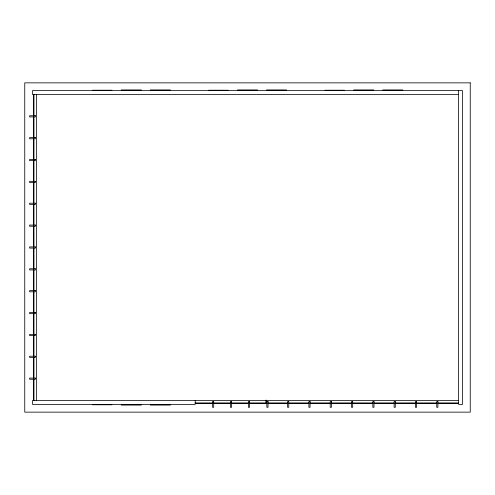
<?xml version="1.0" encoding="UTF-8"?>
<svg xmlns="http://www.w3.org/2000/svg" width="495" height="495" viewBox="0 0 495 495"><rect width="100%" height="100%" fill="white"/><g stroke="black" fill="none" stroke-linecap="round" stroke-linejoin="round"><path stroke-width="0.74" d="M121.306 90.604L121.306 89.929L141.261 89.929L141.261 90.604M150.362 90.604L150.362 89.929L170.311 89.929L170.311 90.604M170.311 404.396L170.311 405.071L150.362 405.071L150.362 404.396M237.526 90.604L237.526 89.929L257.474 89.929L257.474 90.604M266.576 90.604L266.576 89.929L286.531 89.929L286.531 90.604M353.739 90.604L353.739 89.929L373.694 89.929L373.694 90.604M382.796 90.604L382.796 89.929L402.744 89.929L402.744 90.604M92.546 90.22L111.913 90.22M208.76 90.22L228.133 90.22M324.98 90.22L344.347 90.22M458.63 94.483L32.497 94.483L32.497 90.604L462.503 90.604L462.503 404.396L458.63 404.396L458.63 90.604M458.63 400.517L32.497 400.517L32.497 404.396L195.203 404.396L195.203 400.517M195.203 402.93L212.541 402.93M213.698 402.93L230.453 402.93M231.617 402.93L248.372 402.93M249.536 402.93L266.867 402.93M268.03 402.93L287.595 402.93M288.758 402.93L308.899 402.93M310.062 402.93L330.208 402.93M331.372 402.93L351.512 402.93M352.675 402.93L372.822 402.93M373.985 402.93L394.125 402.93M395.288 402.93L415.435 402.93M416.598 402.93L436.739 402.93M437.902 402.93L458.63 402.93M195.203 403.413L212.541 403.413M213.698 403.413L230.453 403.413M231.617 403.413L248.372 403.413M249.536 403.413L266.867 403.413M268.03 403.413L287.595 403.413M288.758 403.413L308.899 403.413M310.062 403.413L330.208 403.413M331.372 403.413L351.512 403.413M352.675 403.413L372.822 403.413M373.985 403.413L394.125 403.413M395.288 403.413L415.435 403.413M416.598 403.413L436.739 403.413M437.902 403.413L458.63 403.413M92.546 404.78L111.913 404.78M266.397 400.164L266.397 402.454L265.908 402.454L265.908 400.164M141.261 404.396L141.261 405.071L121.306 405.071L121.306 404.396M36.37 94.483L36.37 400.517M33.963 94.483L33.963 115.762M33.963 116.919L33.963 137.616M33.963 138.779L33.963 159.477M33.963 160.64L33.963 181.337M33.963 182.5L33.963 203.197M33.963 204.361L33.963 225.058M33.963 226.221L33.963 246.918M33.963 248.082L33.963 268.779M33.963 269.942L33.963 290.639M33.963 291.803L33.963 312.5M33.963 313.663L33.963 334.36M33.963 335.523L33.963 356.221M33.963 357.384L33.963 378.081M33.963 379.238L33.963 400.517M33.474 94.483L33.474 115.762M33.474 116.919L33.474 137.616M33.474 138.779L33.474 159.477M33.474 160.64L33.474 181.337M33.474 182.5L33.474 203.197M33.474 204.361L33.474 225.058M33.474 226.221L33.474 246.918M33.474 248.082L33.474 268.779M33.474 269.942L33.474 290.639M33.474 291.803L33.474 312.5M33.474 313.663L33.474 334.36M33.474 335.523L33.474 356.221M33.474 357.384L33.474 378.081M33.474 379.238L33.474 400.517M470.25 82.857L24.75 82.857L24.75 412.143L470.25 412.143L470.25 82.857M35.405 115.762L29.595 115.762L29.595 116.919L35.405 116.919L35.405 115.762M35.405 137.616L29.595 137.616L29.595 138.779L35.405 138.779L35.405 137.616M35.405 159.477L29.595 159.477L29.595 160.64L35.405 160.64L35.405 159.477M35.405 181.337L29.595 181.337L29.595 182.5L35.405 182.5L35.405 181.337M35.405 203.197L29.595 203.197L29.595 204.361L35.405 204.361L35.405 203.197M35.405 225.058L29.595 225.058L29.595 226.221L35.405 226.221L35.405 225.058M35.405 246.918L29.595 246.918L29.595 248.082L35.405 248.082L35.405 246.918M35.405 268.779L29.595 268.779L29.595 269.942L35.405 269.942L35.405 268.779M35.405 290.639L29.595 290.639L29.595 291.803L35.405 291.803L35.405 290.639M35.405 312.5L29.595 312.5L29.595 313.663L35.405 313.663L35.405 312.5M35.405 334.36L29.595 334.36L29.595 335.523L35.405 335.523L35.405 334.36M35.405 356.221L29.595 356.221L29.595 357.384L35.405 357.384L35.405 356.221M35.405 378.081L29.595 378.081L29.595 379.238L35.405 379.238L35.405 378.081M213.698 401.488L212.541 401.488L212.541 407.298L213.698 407.298L213.698 401.488M231.617 401.488L230.453 401.488L230.453 407.298L231.617 407.298L231.617 401.488M249.536 401.488L248.372 401.488L248.372 407.298L249.536 407.298L249.536 401.488M268.03 401.488L266.867 401.488L266.867 407.298L268.03 407.298L268.03 401.488M288.758 401.488L287.595 401.488L287.595 407.298L288.758 407.298L288.758 401.488M310.062 401.488L308.899 401.488L308.899 407.298L310.062 407.298L310.062 401.488M331.372 401.488L330.208 401.488L330.208 407.298L331.372 407.298L331.372 401.488M352.675 401.488L351.512 401.488L351.512 407.298L352.675 407.298L352.675 401.488M373.985 401.488L372.822 401.488L372.822 407.298L373.985 407.298L373.985 401.488M395.288 401.488L394.125 401.488L394.125 407.298L395.288 407.298L395.288 401.488M416.598 401.488L415.435 401.488L415.435 407.298L416.598 407.298L416.598 401.488M437.902 401.488L436.739 401.488L436.739 407.298L437.902 407.298L437.902 401.488"/></g></svg>
